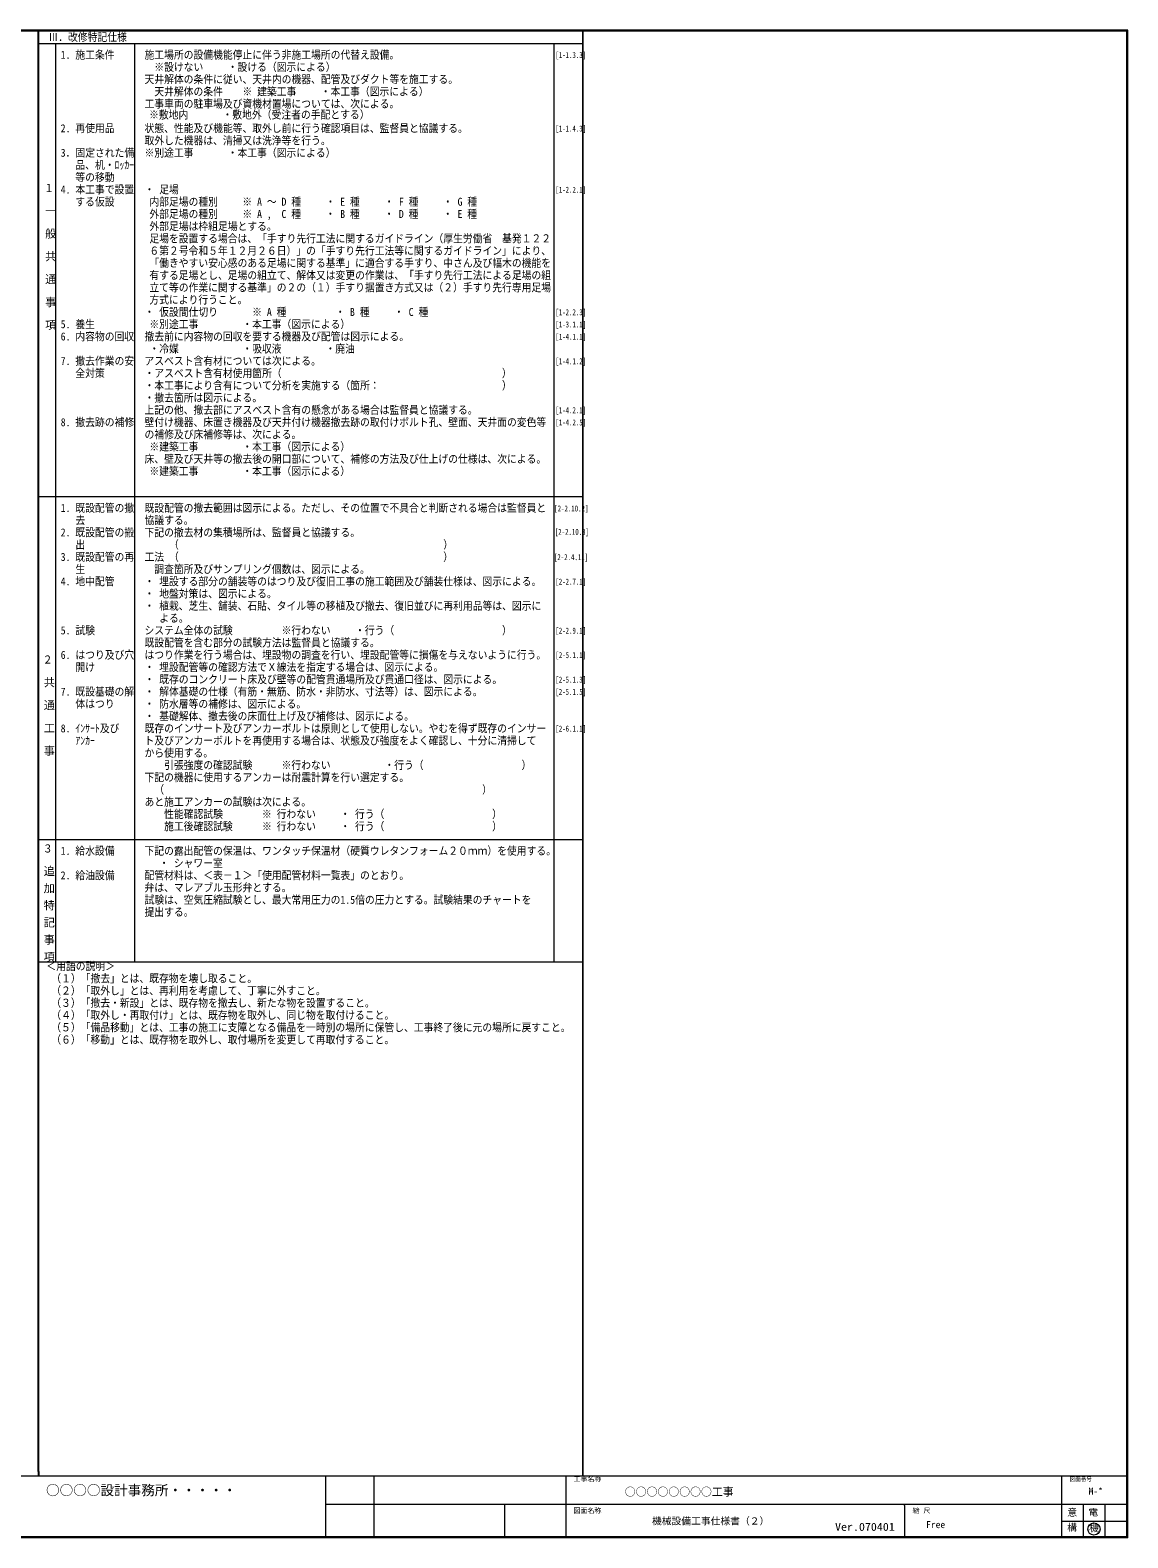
# Model space of a CAD drawing. Units: millimetres on the paper. Extents: x -399 to 402, y -320 to 280.
# Drawn here: x -1 to 402, y -274 to 280 of the extents above; entities that cross this region are included whole.
import ezdxf
from ezdxf.enums import TextEntityAlignment as Align

# ---------------------------------------------------------------- set-up
doc = ezdxf.new("R2010")
doc.units = ezdxf.units.MM
doc.layers.add('0-0', color=7, linetype='Continuous', lineweight=9)
doc.layers.add('F-0_枠', color=2, linetype='Continuous', lineweight=9)
doc.styles.add('@ＭＳ ゴシック', font='')
doc.styles.add('ＭＳ ゴシック', font='')
doc.styles.get('@ＭＳ ゴシック').set_extended_font_data('@MS Gothic')
doc.styles.get('ＭＳ ゴシック').set_extended_font_data('MS Gothic')

msp = doc.modelspace()

# ---------------------------------------------------------------- linework, layer by layer
at = {"layer": '0-0', "color": 2}
for p, q in [((2.093, 274.653), (201.922, 274.653)), ((1.881, 108.153), (201.943, 108.153)), ((1.881, -17.847), (201.943, -17.847)), ((2.093, -62.847), (201.943, -62.847)), ((-398.207, -251.631), (195.677, -251.631)), ((1.893, -250.047), (1.893, -251.631)), ((2.093, -250.047), (2.093, -251.631)), ((107.542, -251.631), (107.542, -274.047)), ((195.677, -251.631), (195.875, -251.631)), ((195.792, -251.631), (195.792, -274.047)), ((195.875, -251.631), (393.792, -251.631)), ((201.943, -250.047), (201.943, -251.631)), ((202.143, -250.047), (202.143, -251.631)), ((377.993, -251.631), (377.993, -274.047)), ((393.792, -251.631), (401.993, -251.631)), ((107.542, -262.131), (393.792, -262.131)), ((320.259, -262.515), (320.259, -262.131)), ((320.259, -262.515), (320.259, -274.047)), ((393.792, -262.131), (401.993, -262.131)), ((401.993, -274.047), (-398.207, -274.047))]:
    msp.add_line(p, q, dxfattribs=at)
at = {"layer": '0-0', "color": 3}
for p, q in [((125.292, -251.631), (125.292, -274.047)), ((173.292, -262.131), (173.292, -274.047)), ((385.993, -262.131), (385.993, -274.047)), ((393.993, -262.131), (393.993, -274.047)), ((377.993, -268.281), (401.993, -268.281))]:
    msp.add_line(p, q, dxfattribs=at)
at = {"layer": '0-0'}
msp.add_line((393.792, -274.047), (-398.207, -274.047), dxfattribs=at)
at = {"layer": '0-0', "color": 2}
msp.add_circle((389.942, -271.201), 2.246, dxfattribs=at)
at = {"layer": 'F-0_枠'}
for p, q in [((402.393, 279.553), (-398.607, 279.553)), ((402.193, 279.353), (-398.407, 279.353)), ((401.993, 279.153), (-398.207, 279.153)), ((1.893, -250.047), (1.893, 279.153)), ((2.093, -250.047), (2.093, 279.153)), ((201.943, 279.153), (201.943, -250.047)), ((202.143, 279.153), (202.143, -250.047)), ((401.993, -274.047), (401.993, 279.153)), ((402.193, -274.247), (402.193, 279.353)), ((402.393, -274.447), (402.393, 279.553)), ((8.396, -62.847), (8.396, 274.653)), ((37.396, -62.847), (37.396, 274.653)), ((191.478, 274.653), (191.478, -62.847)), ((402.393, -274.447), (-398.607, -274.447)), ((402.193, -274.247), (-398.407, -274.247))]:
    msp.add_line(p, q, dxfattribs=at)

# ---------------------------------------------------------------- texts
at = {"layer": '0-0', "style": 'ＭＳ ゴシック'}
for s, height, width, p in [('\u3000Ⅲ．改修特記仕様', 2.933, 0.9, (2.093, 274.653)), (' 1. 施工条件', 2.933, 0.9, (8.396, 268.153)), ('\u3000施工場所の設備機能停止に伴う非施工場所の代替え設備。', 2.933, 0.9, (37.396, 268.153)), ('[1-1.3.3]', 2.199, 0.7, (191.985, 268.653)), ('\u3000\u3000※設けない     ・設ける（図示による）', 2.933, 0.9, (37.396, 263.653)), ('\u3000天井解体の条件に従い、天井内の機器、配管及びダクト等を施工する。', 2.933, 0.9, (37.396, 259.153)), ('\u3000\u3000天井解体の条件    ※ 建築工事     ・本工事（図示による）', 2.933, 0.9, (37.396, 254.653)), ('\u3000工事車両の駐車場及び資機材置場については、次による。', 2.933, 0.9, (37.396, 250.153)), ('\u3000※敷地内     \u3000・敷地外（受注者の手配とする）', 2.933, 0.9, (39.093, 246.153)), (' 2. 再使用品', 2.933, 0.9, (8.396, 241.153)), ('\u3000状態、性能及び機能等、取外し前に行う確認項目は、監督員と協議する。', 2.933, 0.9, (37.396, 241.153)), ('[1-1.4.3]', 2.199, 0.7, (191.985, 241.653)), ('\u3000取外した機器は、清掃又は洗浄等を行う。', 2.933, 0.9, (37.396, 236.653)), (' 3．固定された備', 2.933, 0.9, (8.396, 232.153)), ('\u3000※別途工事       ・本工事（図示による）', 2.933, 0.9, (37.396, 232.153)), ('    等の移動', 2.933, 0.9, (8.396, 223.153)), ('\u3000  品、机・ﾛｯｶｰ', 2.933, 0.9, (8.396, 227.653)), ('１', 2.933, 0.9, (4.093, 219.153)), (' 4. 本工事で設置', 2.933, 0.9, (8.396, 218.653)), ('\u3000・ 足場', 2.933, 0.9, (37.396, 218.653)), ('[1-2.2.1]', 2.199, 0.7, (191.985, 219.153)), ('    する仮設', 2.933, 0.9, (8.396, 214.153)), ('   内部足場の種別     ※ A ～ D 種     ・ E 種     ・ F 種     ・ G 種', 2.933, 0.9, (37.396, 214.153)), ('   外部足場の種別     ※ A ,  C 種     ・ B 種     ・ D 種     ・ E 種', 2.933, 0.9, (37.396, 209.653)), ('   外部足場は枠組足場とする。', 2.933, 0.9, (37.396, 205.153)), ('   足場を設置する場合は、「手すり先行工法に関するガイドライン（厚生労働省\u3000基発１２２', 2.933, 0.9, (37.396, 200.653)), ('   ６第２号令和５年１２月２６日）」の「手すり先行工法等に関するガイドライン」により、', 2.933, 0.9, (37.396, 196.153)), ('   「働きやすい安心感のある足場に関する基準」に適合する手すり、中さん及び幅木の機能を', 2.933, 0.9, (37.396, 191.653)), ('   有する足場とし、足場の組立て、解体又は変更の作業は、「手すり先行工法による足場の組', 2.933, 0.9, (37.396, 187.153)), ('   立て等の作業に関する基準」の２の（１）手すり据置き方式又は（２）手すり先行専用足場', 2.933, 0.9, (37.396, 182.653)), ('\u3000・ 仮設間仕切り       ※ A 種          ・ B 種     ・ C 種', 2.933, 0.9, (37.396, 173.653)), ('   方式により行うこと。', 2.933, 0.9, (37.396, 178.153)), (' 5. 養生', 2.933, 0.9, (8.396, 169.153)), ('   ※別途工事\u3000       ・本工事（図示による）', 2.933, 0.9, (37.396, 169.153)), ('[1-2.2.3]', 2.199, 0.7, (191.985, 174.153)), ('[1-3.1.1]', 2.199, 0.7, (191.985, 169.653)), (' 6. 内容物の回収', 2.933, 0.9, (8.396, 164.653)), ('\u3000撤去前に内容物の回収を要する機器及び配管は図示による。', 2.933, 0.9, (37.396, 164.653)), ('[1-4.1.1]', 2.199, 0.7, (191.985, 165.153)), ('\u3000 ・冷媒             ・吸収液         ・廃油', 2.933, 0.9, (37.396, 160.153)), (' 7. 撤去作業の安', 2.933, 0.9, (8.396, 155.653)), ('    全対策', 2.933, 0.9, (8.396, 151.153)), ('\u3000アスベスト含有材については次による。', 2.933, 0.9, (37.396, 155.653)), ('\u3000・アスベスト含有材使用箇所（\u3000\u3000\u3000\u3000\u3000\u3000\u3000\u3000\u3000\u3000\u3000               \u3000\u3000\u3000\u3000）', 2.933, 0.9, (37.396, 151.153)), ('[1-4.1.2]', 2.199, 0.7, (191.985, 156.153)), ('\u3000・本工事により含有について分析を実施する（箇所：\u3000\u3000     \u3000          \u3000\u3000）', 2.933, 0.9, (37.396, 146.653)), ('\u3000・撤去箇所は図示による。', 2.933, 0.9, (37.396, 142.153)), ('\u3000上記の他、撤去部にアスベスト含有の懸念がある場合は監督員と協議する。', 2.933, 0.9, (37.396, 137.653)), ('[1-4.2.1]', 2.199, 0.7, (191.985, 138.153)), (' 8. 撤去跡の補修', 2.933, 0.9, (8.396, 133.153)), ('\u3000壁付け機器、床置き機器及び天井付け機器撤去跡の取付けボルト孔、壁面、天井面の変色等', 2.933, 0.9, (37.396, 133.153)), ('[1-4.2.5]', 2.199, 0.7, (191.985, 133.653)), ('\u3000の補修及び床補修等は、次による。', 2.933, 0.9, (37.396, 128.653)), ('\u3000 ※建築工事         ・本工事（図示による）', 2.933, 0.9, (37.396, 124.153)), ('\u3000床、壁及び天井等の撤去後の開口部について、補修の方法及び仕上げの仕様は、次による。', 2.933, 0.9, (37.396, 119.653)), ('   ※建築工事         ・本工事（図示による）', 2.933, 0.9, (37.396, 115.153)), (' 1. 既設配管の撤', 2.933, 0.9, (8.396, 101.653)), ('\u3000既設配管の撤去範囲は図示による。ただし、その位置で不具合と判断される場合は監督員と', 2.933, 0.9, (37.396, 101.653)), ('    去', 2.933, 0.9, (8.396, 97.153)), ('\u3000協議する。', 2.933, 0.9, (37.396, 97.153)), ('[2-2.10.2]', 2.199, 0.7, (191.572, 102.047)), (' 2. 既設配管の搬', 2.933, 0.9, (8.396, 92.653)), ('\u3000下記の撤去材の集積場所は、監督員と協議する。', 2.933, 0.9, (37.396, 92.653)), ('[2-2.10.3]', 2.199, 0.7, (191.792, 93.458)), ('    出', 2.933, 0.9, (8.396, 88.153)), ('\u3000   \u3000（\u3000\u3000\u3000\u3000\u3000\u3000\u3000\u3000\u3000\u3000\u3000\u3000\u3000\u3000\u3000\u3000\u3000\u3000\u3000\u3000\u3000\u3000\u3000\u3000\u3000\u3000\u3000）', 2.933, 0.9, (37.396, 88.153)), (' 3. 既設配管の再', 2.933, 0.9, (8.396, 83.653)), ('    生', 2.933, 0.9, (8.396, 79.153)), ('\u3000工法 （\u3000\u3000\u3000\u3000\u3000\u3000\u3000\u3000\u3000\u3000\u3000\u3000\u3000\u3000\u3000\u3000\u3000\u3000\u3000\u3000\u3000\u3000\u3000\u3000\u3000    ）', 2.933, 0.9, (37.396, 83.653)), ('  \u3000調査箇所及びサンプリング個数は、図示による。', 2.933, 0.9, (37.396, 79.153)), ('[2-2.4.11]', 2.199, 0.7, (191.46, 84.153)), (' 4. 地中配管', 2.933, 0.9, (8.396, 74.653)), ('\u3000・ 埋設する部分の舗装等のはつり及び復旧工事の施工範囲及び舗装仕様は、図示による。', 2.933, 0.9, (37.396, 74.653)), ('[2-2.7.1]', 2.199, 0.7, (191.985, 75.153)), ('\u3000・ 地盤対策は、図示による。', 2.933, 0.9, (37.396, 70.153)), ('\u3000・ 植栽、芝生、舗装、石貼、タイル等の移植及び撤去、復旧並びに再利用品等は、図示に', 2.933, 0.9, (37.396, 65.653)), ('\u3000システム全体の試験\u3000\u3000      ※行わない\u3000   ・行う（\u3000\u3000\u3000\u3000\u3000\u3000\u3000 \u3000 \u3000\u3000）', 2.933, 0.9, (37.396, 56.653)), ('\u3000\u3000 よる。', 2.933, 0.9, (37.396, 61.153)), (' 5. 試験', 2.933, 0.9, (8.396, 56.653)), ('\u3000既設配管を含む部分の試験方法は監督員と協議する。', 2.933, 0.9, (37.396, 52.153)), ('[2-2.9.1]', 2.199, 0.7, (191.985, 57.153)), (' 6. はつり及び穴', 2.933, 0.9, (8.396, 47.653)), ('\u3000はつり作業を行う場合は、埋設物の調査を行い、埋設配管等に損傷を与えないように行う。', 2.933, 0.9, (37.396, 47.653)), ('[2-5.1.1]', 2.199, 0.7, (191.985, 48.153)), ('２', 2.933, 0.9, (3.593, 45.899)), ('\u3000\u3000開け', 2.933, 0.9, (8.396, 43.153)), ('\u3000・ 埋設配管等の確認方法でＸ線法を指定する場合は、図示による。', 2.933, 0.9, (37.396, 43.153)), ('\u3000・ 既存のコンクリート床及び壁等の配管貫通場所及び貫通口径は、図示による。', 2.933, 0.9, (37.396, 38.653)), ('[2-5.1.3]', 2.199, 0.7, (191.985, 39.153)), (' 7. 既設基礎の解', 2.933, 0.9, (8.396, 34.153)), ('\u3000\u3000体はつり', 2.933, 0.9, (8.396, 29.653)), ('\u3000・ 解体基礎の仕様（有筋・無筋、防水・非防水、寸法等）は、図示による。', 2.933, 0.9, (37.396, 34.153)), ('\u3000・ 防水層等の補修は、図示による。', 2.933, 0.9, (37.396, 29.653)), ('[2-5.1.5]', 2.199, 0.7, (191.985, 34.653)), ('\u3000・ 基礎解体、撤去後の床面仕上げ及び補修は、図示による。', 2.933, 0.9, (37.396, 25.153)), (' 8. ｲﾝｻｰﾄ及び', 2.933, 0.9, (8.396, 20.653)), ('\u3000既存のインサート及びアンカーボルトは原則として使用しない。やむを得ず既存のインサー', 2.933, 0.9, (37.396, 20.653)), ('[2-6.1.1]', 2.199, 0.7, (191.985, 21.153)), ('    ｱﾝｶｰ', 2.933, 0.9, (8.396, 16.153)), ('\u3000ト及びアンカーボルトを再使用する場合は、状態及び強度をよく確認し、十分に清掃して', 2.933, 0.9, (37.396, 16.153)), ('\u3000から使用する。', 2.933, 0.9, (37.396, 11.653)), ('\u3000\u3000\u3000引張強度の確認試験      ※行わない     \u3000\u3000\u3000・行う（\u3000\u3000\u3000\u3000\u3000\u3000\u3000\u3000\u3000\u3000）', 2.933, 0.9, (37.396, 7.153)), ('\u3000下記の機器に使用するアンカーは耐震計算を行い選定する。', 2.933, 0.9, (37.396, 2.653)), ('\u3000  （\u3000\u3000\u3000\u3000\u3000\u3000\u3000\u3000\u3000\u3000\u3000\u3000\u3000                               \u3000\u3000\u3000\u3000）', 2.933, 0.9, (37.396, -1.847)), ('\u3000あと施工アンカーの試験は次による。', 2.933, 0.9, (37.396, -6.347)), ('\u3000\u3000\u3000性能確認試験        ※ 行わない     ・ 行う（\u3000\u3000\u3000\u3000\u3000\u3000\u3000\u3000\u3000\u3000\u3000）', 2.933, 0.9, (37.396, -10.847)), ('\u3000\u3000\u3000施工後確認試験      ※ 行わない     ・ 行う（\u3000\u3000\u3000\u3000\u3000\u3000\u3000\u3000\u3000\u3000\u3000）', 2.933, 0.9, (37.396, -15.347)), ('３', 2.933, 0.9, (3.645, -23.52)), (' 1. 給水設備', 2.933, 0.9, (8.396, -24.347)), ('\u3000下記の露出配管の保温は、ワンタッチ保温材（硬質ウレタンフォーム２０ｍｍ）を使用する。', 2.933, 0.9, (37.396, -24.347)), ('     ・ シャワー室', 2.933, 0.9, (37.396, -28.847)), (' 2. 給油設備', 2.933, 0.9, (8.396, -33.347)), ('\u3000配管材料は、＜表－１＞「使用配管材料一覧表」のとおり。', 2.933, 0.9, (37.396, -33.347)), ('\u3000試験は、空気圧縮試験とし、最大常用圧力の1.5倍の圧力とする。試験結果のチャートを', 2.933, 0.9, (37.396, -42.347)), ('\u3000弁は、マレアブル玉形弁とする。', 2.933, 0.9, (37.396, -37.847)), ('\u3000提出する。', 2.933, 0.9, (37.396, -46.847)), ('＜用語の説明＞', 2.933, 0.9, (4.938, -66.726)), (' （１）「撤去」とは、既存物を壊し取ること。', 2.933, 0.9, (4.938, -71.226)), (' （２）「取外し」とは、再利用を考慮して、丁寧に外すこと。', 2.933, 0.9, (4.938, -75.726)), (' （３）「撤去・新設」とは、既存物を撤去し、新たな物を設置すること。', 2.933, 0.9, (4.938, -80.226)), (' （４）「取外し・再取付け」とは、既存物を取外し、同じ物を取付けること。', 2.933, 0.9, (4.938, -84.726)), (' （５）「備品移動」とは、工事の施工に支障となる備品を一時別の場所に保管し、工事終了後に元の場所に戻すこと。', 2.933, 0.9, (4.938, -89.226)), (' （６）「移動」とは、既存物を取外し、取付場所を変更して再取付すること。', 2.933, 0.9, (4.938, -93.726))]:
    msp.add_text(s, height=height, dxfattribs=dict(at, width=width)).set_placement(p, align=Align.BOTTOM_LEFT)
at = {"layer": '0-0', "style": '@ＭＳ ゴシック', "width": 1.05}
for s, p in [(' 一\u3000般\u3000共\u3000通\u3000事\u3000項', (4.093, 217.503)), (' 共\u3000通\u3000工\u3000事', (3.593, 44.181)), (' 追 加 特 記 事 項', (3.547, -25.191))]:
    msp.add_text(s, height=2.933, rotation=270, dxfattribs=at).set_placement(p, align=Align.BOTTOM_LEFT)
at = {"layer": '0-0', "color": 3, "style": 'ＭＳ ゴシック'}
for s, height, p in [('○○○○設計事務所・・・・・', 3.666, (4.802, -259.883)), ('○○○○○○○○工事', 2.933, (217.506, -259.883)), ('M-*', 2.566, (387.972, -259.331)), ('意', 2.566, (380.157, -267.194)), ('電', 2.566, (387.879, -267.056)), ('機械設備工事仕様書（２）', 2.566, (227.511, -270.315)), ('Free', 2.566, (328.259, -271.631)), ('構', 2.566, (380.111, -272.71)), ('機', 2.566, (388.155, -272.894))]:
    msp.add_text(s, height=height, dxfattribs=at).set_placement(p, align=Align.BOTTOM_LEFT)
at = {"layer": '0-0', "color": 4, "style": 'ＭＳ ゴシック'}
for s, height, p in [('工事名称', 1.833, (198.653, -254.281)), ('図面番号', 1.466, (380.993, -254.031)), ('図面名称', 1.833, (198.653, -265.881)), ('縮 尺', 1.833, (323.259, -265.881))]:
    msp.add_text(s, height=height, dxfattribs=at).set_placement(p, align=Align.BOTTOM_LEFT)
at = {"layer": '0-0', "color": 3, "style": 'ＭＳ ゴシック', "width": 1.1}
msp.add_text('Ver.070401', height=2.933, dxfattribs=at).set_placement((294.782, -272.748), align=Align.BOTTOM_LEFT)

doc.saveas('drawing.dxf')
